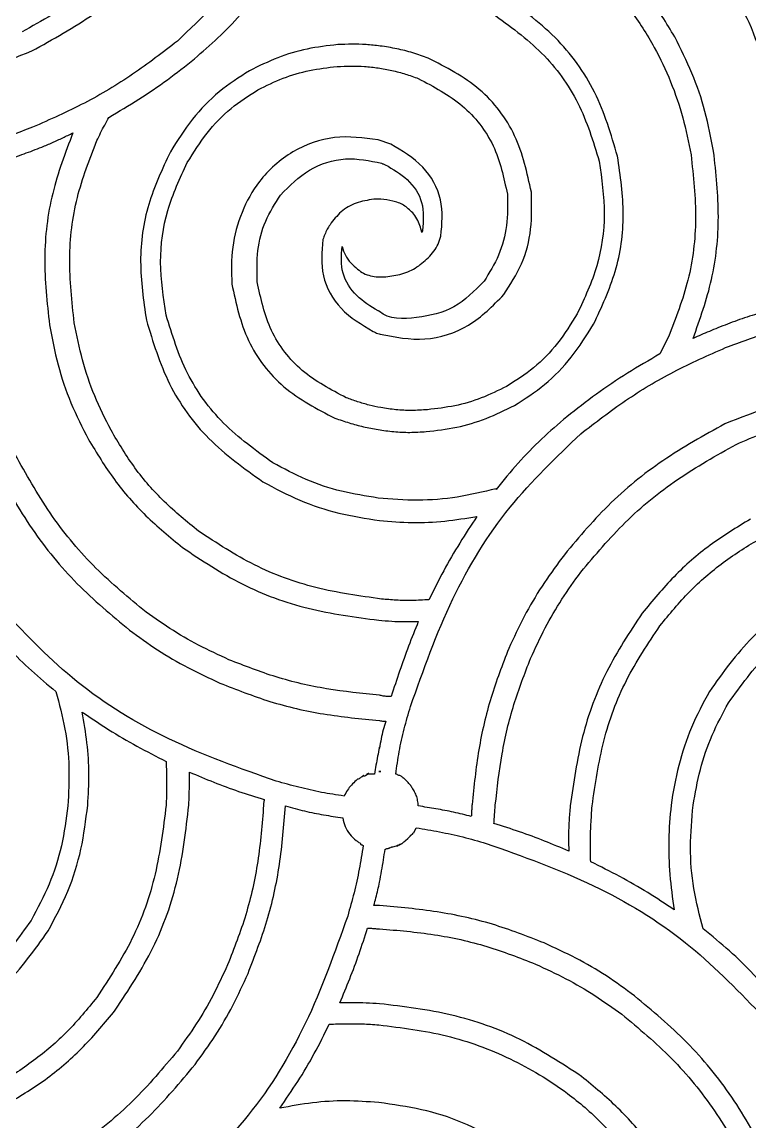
# Model space of a CAD drawing. Extents: x 0 to 371, y 0 to 260.
# Drawn here: x 85.88 to 113.15, y 139.92 to 181.13 of the extents above; entities that cross this region are included whole.
import ezdxf

# ---------------------------------------------------------------- set-up
doc = ezdxf.new("R2010")
doc.units = 0
doc.layers.add('Layer_1', color=7, linetype='CONTINUOUS')

msp = doc.modelspace()

# ---------------------------------------------------------------- linework, layer by layer
at = {"layer": 'Layer_1', "color": 7}
for points in [[(87.788955, 176.979585)], [(92.15458, 153.034793)], [(98.689582, 152.902502)], [(98.874584, 152.982083)], [(99.245104, 153.061664), (99.324685, 153.061664), (99.245104, 153.061664)], [(95.75281, 151.765103)], [(100.038854, 150.309895)], [(98.821874, 147.187605)], [(98.319062, 143.605911)]]:
    msp.add_lwpolyline(points, close=True, dxfattribs=at)
for points in [[(99.695205, 176.556355), (99.218749, 176.715001)], [(99.324685, 174.492914), (99.060102, 174.492914)], [(99.218749, 171.582497), (99.430622, 171.582497)], [(110.09302, 169.333539), (109.775727, 168.698436)], [(103.637084, 163.618127), (103.637084, 163.644998)], [(99.271459, 153.93448), (99.271459, 153.960835)], [(99.086457, 152.955728), (99.060102, 152.955728), (99.006876, 152.955728), (98.980521, 152.955728), (98.954165, 152.955728), (98.92781, 152.955728), (98.901455, 152.955728)], [(99.906562, 152.955728), (99.880207, 152.955728)], [(98.689582, 152.876146), (98.663227, 152.876146)], [(100.277082, 152.7175), (100.197501, 152.797081)], [(100.726667, 151.765103), (100.726667, 151.817813)], [(100.568021, 150.785835), (100.647602, 150.944998), (100.647602, 150.944998)], [(100.250727, 150.468541), (100.329792, 150.548123)], [(100.435729, 150.653543), (100.51531, 150.733125)], [(99.483332, 150.151248), (99.509687, 150.151248)], [(99.747915, 150.230313), (99.774271, 150.230313)], [(100.038854, 150.33625), (100.065209, 150.33625)], [(100.118435, 150.362605), (100.14479, 150.38896)], [(99.271459, 148.034581), (99.060102, 148.034581)]]:
    msp.add_lwpolyline(points, dxfattribs=at)
for points, knots in [([(98.080834, 190.632497), (97.598796, 189.271957), (96.665644, 186.638162), (94.530186, 183.118973), (92.627934, 181.301477), (91.704479, 180.419168)], [0, 0, 0, 0, 4.325924, 8.374321, 12.193814, 12.193814, 12.193814, 12.193814]), ([(115.041038, 170.60323), (115.212403, 171.85614), (115.553531, 174.350251), (115.125446, 178.058205), (114.051218, 181.24672), (112.492538, 183.791775), (110.819949, 185.876311), (109.466707, 187.004257), (108.796459, 187.562918)], [0, 0, 0, 0, 3.781588, 7.527836, 11.082465, 13.784316, 16.445759, 19.057535, 19.057535, 19.057535, 19.057535]), ([(108.320518, 186.954686), (108.960008, 186.417561), (110.246402, 185.337082), (111.859924, 183.361659), (112.691194, 181.879479), (113.109374, 181.133853)], [0, 0, 0, 0, 2.50184, 5.032695, 7.594725, 7.594725, 7.594725, 7.594725]), ([(99.218749, 186.531456), (100.071504, 186.426668), (101.763226, 186.218788), (104.162436, 185.33159), (106.100922, 184.175393), (107.585853, 182.889107), (108.687062, 181.612486), (109.552397, 180.272591), (110.198277, 178.907079), (110.660875, 177.556864), (110.846958, 176.625266), (110.939997, 176.15948)], [0, 0, 0, 0, 2.570344, 5.099123, 7.607892, 9.30214, 10.971559, 12.649435, 14.070616, 15.494427, 16.918161, 16.918161, 16.918161, 16.918161]), ([(91.704479, 185.552188), (91.167354, 184.912699), (90.086875, 183.626304), (88.111452, 182.012782), (86.629272, 181.181512), (85.883646, 180.763333)], [0, 0, 0, 0, 2.50184, 5.032695, 7.594725, 7.594725, 7.594725, 7.594725]), ([(86.254166, 180.049164), (87.041707, 180.488144), (88.605013, 181.359538), (90.676847, 183.057771), (91.806454, 184.40766), (92.365937, 185.076247)], [0, 0, 0, 0, 2.701851, 5.363294, 7.97507, 7.97507, 7.97507, 7.97507]), ([(110.331249, 180.578331), (110.019911, 181.090889), (109.398349, 182.11417), (108.204801, 183.476405), (107.278113, 184.241422), (106.812084, 184.626146)], [0, 0, 0, 0, 1.796894, 3.587356, 5.398685, 5.398685, 5.398685, 5.398685]), ([(92.339582, 179.75771), (92.637048, 180.014569), (93.237793, 180.533308), (94.075354, 181.394289), (94.592734, 182.01306), (94.853124, 182.324478)], [0, 0, 0, 0, 1.178672, 2.380383, 3.597987, 3.597987, 3.597987, 3.597987]), ([(108.188227, 176.106769), (107.946158, 176.923887), (107.463818, 178.552051), (105.923802, 180.668726), (104.52909, 181.662458), (103.822602, 182.165831)], [0, 0, 0, 0, 2.544261, 5.069616, 7.661989, 7.661989, 7.661989, 7.661989]), ([(103.504792, 181.451146), (104.146556, 180.987469), (105.414046, 180.071702), (106.820521, 178.144371), (107.273463, 176.663337), (107.500413, 175.921251)], [0, 0, 0, 0, 2.366591, 4.674042, 6.99129, 6.99129, 6.99129, 6.99129]), ([(113.109374, 181.133853), (113.532208, 180.043832), (114.402786, 177.799582), (114.744123, 174.111436), (114.378044, 171.653518), (114.194062, 170.418228)], [0, 0, 0, 0, 3.496117, 7.19818, 10.938583, 10.938583, 10.938583, 10.938583]), ([(111.786457, 176.291771), (111.689691, 176.790367), (111.496587, 177.785345), (111.00473, 179.225394), (110.555336, 180.128168), (110.331249, 180.578331)], [0, 0, 0, 0, 1.522577, 3.038394, 4.546008, 4.546008, 4.546008, 4.546008]), ([(91.704479, 180.419168), (91.153636, 179.993756), (90.047641, 179.139604), (88.228915, 178.05414), (86.934016, 177.480803), (86.280521, 177.191458)], [0, 0, 0, 0, 2.086879, 4.19008, 6.332929, 6.332929, 6.332929, 6.332929]), ([(97.71083, 180.286876), (97.326968, 180.243154), (96.560827, 180.155888), (95.445311, 179.818794), (94.751774, 179.478827), (94.403539, 179.308124)], [0, 0, 0, 0, 1.157449, 2.310129, 3.4726, 3.4726, 3.4726, 3.4726]), ([(99.29833, 180.234166), (99.122179, 180.255448), (98.770757, 180.297907), (98.239786, 180.307713), (97.887155, 180.293822), (97.71083, 180.286876)], [0, 0, 0, 0, 0.531999, 1.061341, 1.590741, 1.590741, 1.590741, 1.590741]), ([(101.097187, 179.784581), (100.907403, 179.851841), (100.522643, 179.988202), (99.920901, 180.140346), (99.507333, 180.20267), (99.29833, 180.234166)], [0, 0, 0, 0, 0.603874, 1.224263, 1.858107, 1.858107, 1.858107, 1.858107]), ([(75.406249, 178.831668), (76.663535, 178.665187), (79.160992, 178.334492), (82.890208, 178.721985), (85.154907, 179.615475), (86.254166, 180.049164)], [0, 0, 0, 0, 3.798605, 7.545501, 11.07962, 11.07962, 11.07962, 11.07962]), ([(89.138227, 177.561978), (89.512979, 177.785578), (90.258431, 178.230361), (91.334446, 178.954215), (92.005658, 179.490774), (92.339582, 179.75771)], [0, 0, 0, 0, 1.309137, 2.604125, 3.886201, 3.886201, 3.886201, 3.886201]), ([(104.960001, 174.757497), (104.803558, 175.481741), (104.492386, 176.922291), (103.08929, 178.753775), (101.767826, 179.437561), (101.097187, 179.784581)], [0, 0, 0, 0, 2.205182, 4.386198, 6.633616, 6.633616, 6.633616, 6.633616]), ([(94.403539, 179.308124), (94.015157, 179.059329), (93.224538, 178.552864), (92.220349, 177.50971), (91.703338, 176.685428), (91.439896, 176.265416)], [0, 0, 0, 0, 1.380479, 2.810201, 4.295596, 4.295596, 4.295596, 4.295596]), ([(94.720832, 178.593956), (95.031792, 178.747099), (95.650421, 179.051765), (96.65133, 179.347341), (97.337995, 179.426758), (97.683959, 179.466771)], [0, 0, 0, 0, 1.038734, 2.066479, 3.110095, 3.110095, 3.110095, 3.110095]), ([(97.683959, 179.466771), (97.857683, 179.473723), (98.201212, 179.487471), (98.714716, 179.478093), (99.051083, 179.435361), (99.218749, 179.414061)], [0, 0, 0, 0, 0.521618, 1.031467, 1.538183, 1.538183, 1.538183, 1.538183]), ([(99.218749, 179.414061), (99.392678, 179.384244), (99.737403, 179.325148), (100.242025, 179.192894), (100.565807, 179.075506), (100.726667, 179.017186)], [0, 0, 0, 0, 0.529261, 1.048989, 1.562136, 1.562136, 1.562136, 1.562136]), ([(100.726667, 179.017186), (101.302794, 178.714211), (102.439794, 178.116282), (103.662558, 176.545911), (103.92789, 175.301438), (104.06083, 174.677916)], [0, 0, 0, 0, 1.939421, 3.827497, 5.723385, 5.723385, 5.723385, 5.723385]), ([(92.074999, 175.868541), (92.310376, 176.246371), (92.771656, 176.986824), (93.667851, 177.922433), (94.374657, 178.373188), (94.720832, 178.593956)], [0, 0, 0, 0, 1.333712, 2.613745, 3.842465, 3.842465, 3.842465, 3.842465]), ([(88.688126, 176.688646), (88.734136, 176.78604), (88.826918, 176.982438), (88.98023, 177.271996), (89.085418, 177.465055), (89.138227, 177.561978)], [0, 0, 0, 0, 0.323103, 0.651553, 0.982692, 0.982692, 0.982692, 0.982692]), ([(86.280521, 177.191458), (85.732372, 176.985491), (84.611251, 176.56423), (82.815706, 176.1472), (81.572202, 175.997714), (80.936144, 175.921251)], [0, 0, 0, 0, 1.75538, 3.590254, 5.511553, 5.511553, 5.511553, 5.511553]), ([(84.587084, 175.762605), (84.8208, 175.82732), (85.283884, 175.955547), (85.961443, 176.192113), (86.53887, 176.412572), (87.021348, 176.614783), (87.409093, 176.79238), (87.663146, 176.917583), (87.788955, 176.979585)], [0, 0, 0, 0, 0.727343, 1.441154, 2.15188, 2.581422, 3.010327, 3.431086, 3.431086, 3.431086, 3.431086]), ([(87.788955, 176.979585), (87.506211, 176.233366), (86.935003, 174.725832), (86.641106, 172.264095), (86.82311, 170.619224), (86.915624, 169.783124)], [0, 0, 0, 0, 2.38824, 4.824799, 7.343695, 7.343695, 7.343695, 7.343695]), ([(99.218749, 176.715001), (98.673191, 176.789315), (97.576097, 176.938756), (95.966434, 176.347631), (94.775179, 175.300661), (94.07448, 174.013371), (93.704163, 172.69515), (93.729329, 171.781068), (93.74208, 171.317914)], [0, 0, 0, 0, 1.631156, 3.280192, 4.958216, 6.28195, 7.628513, 9.011581, 9.011581, 9.011581, 9.011581]), ([(87.841666, 169.862706), (87.754478, 170.66087), (87.583521, 172.225903), (87.859174, 174.564247), (88.414016, 175.98617), (88.688126, 176.688646)], [0, 0, 0, 0, 2.404727, 4.715164, 6.971101, 6.971101, 6.971101, 6.971101]), ([(101.573644, 173.116771), (101.613789, 173.574775), (101.695063, 174.502004), (100.956181, 175.815764), (100.12394, 176.304552), (99.695205, 176.556355)], [0, 0, 0, 0, 1.356337, 2.745907, 4.222353, 4.222353, 4.222353, 4.222353]), ([(91.439896, 176.265416), (91.136134, 175.621496), (90.524867, 174.325718), (90.2234, 172.140914), (90.433747, 170.698283), (90.540209, 169.968126)], [0, 0, 0, 0, 2.127754, 4.281735, 6.489169, 6.489169, 6.489169, 6.489169]), ([(95.567292, 174.651561), (95.905744, 174.993851), (96.577458, 175.673184), (97.98717, 176.124774), (98.901772, 175.935272), (99.35104, 175.842186)], [0, 0, 0, 0, 1.43165, 2.841348, 4.202375, 4.202375, 4.202375, 4.202375]), ([(107.28854, 169.80948), (107.592132, 170.457376), (108.200666, 171.756055), (108.505584, 173.939651), (108.294875, 175.378506), (108.188227, 176.106769)], [0, 0, 0, 0, 2.138633, 4.286794, 6.488376, 6.488376, 6.488376, 6.488376]), ([(110.939997, 176.15948), (111.027153, 175.361312), (111.198051, 173.796259), (110.922068, 171.457933), (110.367163, 170.036015), (110.09302, 169.333539)], [0, 0, 0, 0, 2.404717, 4.715186, 6.971166, 6.971166, 6.971166, 6.971166]), ([(111.019062, 169.280313), (111.27726, 170.007794), (111.799978, 171.48057), (112.049539, 173.874015), (111.875262, 175.475644), (111.786457, 176.291771)], [0, 0, 0, 0, 2.310336, 4.677247, 7.136435, 7.136435, 7.136435, 7.136435]), ([(91.281249, 170.153644), (91.180039, 170.813963), (90.979887, 172.119811), (91.251797, 174.102344), (91.801416, 175.281563), (92.074999, 175.868541)], [0, 0, 0, 0, 1.997914, 3.95108, 5.886882, 5.886882, 5.886882, 5.886882]), ([(99.35104, 175.842186), (99.36217, 175.834913), (99.386838, 175.818793), (99.434431, 175.809634), (99.46627, 175.796173), (99.483332, 175.78896)], [0, 0, 0, 0, 0.039542, 0.087642, 0.143182, 0.143182, 0.143182, 0.143182]), ([(99.483332, 175.78896), (99.774645, 175.623728), (100.361947, 175.290613), (100.969355, 174.381355), (100.913867, 173.682011), (100.88583, 173.328644)], [0, 0, 0, 0, 1.000474, 2.017009, 3.055252, 3.055252, 3.055252, 3.055252]), ([(107.500413, 175.921251), (107.594436, 175.260661), (107.780508, 173.953354), (107.50331, 171.973062), (106.953453, 170.793443), (106.679792, 170.206355)], [0, 0, 0, 0, 1.996073, 3.950228, 5.88644, 5.88644, 5.88644, 5.88644]), ([(103.928538, 170.921039), (104.170543, 171.294799), (104.657374, 172.046676), (104.998952, 173.384448), (104.973104, 174.295595), (104.960001, 174.757497)], [0, 0, 0, 0, 1.329544, 2.674592, 4.057536, 4.057536, 4.057536, 4.057536]), ([(94.694477, 171.39698), (94.685016, 171.788879), (94.666361, 172.56163), (94.955131, 173.694986), (95.364117, 174.334076), (95.567292, 174.651561)], [0, 0, 0, 0, 1.173336, 2.313595, 3.439248, 3.439248, 3.439248, 3.439248]), ([(99.060102, 174.492914), (98.83417, 174.457948), (98.39562, 174.390076), (97.808919, 174.05375), (97.549014, 173.710975), (97.419376, 173.540001)], [0, 0, 0, 0, 0.682479, 1.32474, 1.963902, 1.963902, 1.963902, 1.963902]), ([(100.51531, 173.990103), (100.408198, 174.090939), (100.193611, 174.292951), (99.767499, 174.445743), (99.473393, 174.477073), (99.324685, 174.492914)], [0, 0, 0, 0, 0.437287, 0.876048, 1.324793, 1.324793, 1.324793, 1.324793]), ([(104.06083, 174.677916), (104.068594, 174.285744), (104.083913, 173.511976), (103.785017, 172.38401), (103.385383, 171.741488), (103.187499, 171.423335)], [0, 0, 0, 0, 1.173487, 2.315324, 3.435285, 3.435285, 3.435285, 3.435285]), ([(100.858959, 173.249063), (100.837682, 173.337322), (100.794906, 173.514756), (100.683964, 173.769467), (100.571718, 173.916309), (100.51531, 173.990103)], [0, 0, 0, 0, 0.272222, 0.547266, 0.825112, 0.825112, 0.825112, 0.825112]), ([(97.419376, 173.540001), (97.383786, 173.482766), (97.310856, 173.365484), (97.220311, 173.179978), (97.176311, 173.048688), (97.154792, 172.98448)], [0, 0, 0, 0, 0.202151, 0.414237, 0.617239, 0.617239, 0.617239, 0.617239]), ([(100.88583, 173.328644), (100.884054, 173.319605), (100.880363, 173.300823), (100.864426, 173.276884), (100.860735, 173.258103), (100.858959, 173.249063)], [0, 0, 0, 0, 0.027412, 0.056953, 0.084365, 0.084365, 0.084365, 0.084365]), ([(101.097187, 172.296666), (101.170745, 172.376863), (101.315256, 172.534417), (101.479966, 172.81267), (101.542272, 173.014931), (101.573644, 173.116771)], [0, 0, 0, 0, 0.326004, 0.640468, 0.959374, 0.959374, 0.959374, 0.959374]), ([(97.154792, 172.98448), (97.114686, 172.526467), (97.033486, 171.599179), (97.772677, 170.285503), (98.604982, 169.796703), (99.033747, 169.544896)], [0, 0, 0, 0, 1.356338, 2.746027, 4.222582, 4.222582, 4.222582, 4.222582]), ([(99.218749, 170.312291), (98.938346, 170.482376), (98.375784, 170.823611), (97.798555, 171.707469), (97.845766, 172.381414), (97.869477, 172.719896)], [0, 0, 0, 0, 0.980321, 1.966787, 2.96213, 2.96213, 2.96213, 2.96213]), ([(97.869477, 172.719896), (97.90627, 172.608768), (97.979885, 172.386428), (98.191257, 172.102722), (98.365026, 171.949538), (98.451354, 171.873436)], [0, 0, 0, 0, 0.349322, 0.698905, 1.04404, 1.04404, 1.04404, 1.04404]), ([(99.430622, 171.582497), (99.635078, 171.605653), (100.045463, 171.65213), (100.630525, 171.887658), (100.942049, 172.160695), (101.097187, 172.296666)], [0, 0, 0, 0, 0.616138, 1.236716, 1.852341, 1.852341, 1.852341, 1.852341]), ([(98.451354, 171.873436), (98.525119, 171.81866), (98.672599, 171.709145), (98.93961, 171.618429), (99.124495, 171.59463), (99.218749, 171.582497)], [0, 0, 0, 0, 0.27424, 0.548291, 0.833302, 0.833302, 0.833302, 0.833302]), ([(93.74208, 171.317914), (93.898523, 170.593671), (94.209695, 169.15312), (95.612791, 167.321637), (96.934255, 166.637851), (97.604894, 166.290831)], [0, 0, 0, 0, 2.205182, 4.386198, 6.633616, 6.633616, 6.633616, 6.633616]), ([(98.028124, 167.05771), (97.452031, 167.360679), (96.31511, 167.95859), (95.092623, 169.529048), (94.827378, 170.773467), (94.694477, 171.39698)], [0, 0, 0, 0, 1.939308, 3.827231, 5.723082, 5.723082, 5.723082, 5.723082]), ([(103.187499, 171.423335), (102.832878, 171.060628), (102.129909, 170.341632), (100.72209, 170.02674), (99.616952, 169.973707), (99.260586, 170.295734), (99.243899, 170.30752), (99.22747, 170.310637), (99.218749, 170.312291)], [0, 0, 0, 0, 1.479968, 2.933756, 4.343002, 4.353361, 4.376626, 4.402953, 4.402953, 4.402953, 4.402953]), ([(99.29833, 169.43896), (99.8562, 169.330658), (100.979921, 169.112505), (102.701038, 169.671445), (103.516355, 170.501437), (103.928538, 170.921039)], [0, 0, 0, 0, 1.68633, 3.396788, 5.145645, 5.145645, 5.145645, 5.145645]), ([(106.679792, 170.206355), (106.444422, 169.828561), (105.983168, 169.0882), (105.086893, 168.152838), (104.380127, 167.702183), (104.033959, 167.481456)], [0, 0, 0, 0, 1.333601, 2.613455, 3.8421, 3.8421, 3.8421, 3.8421]), ([(114.194062, 170.418228), (113.934477, 170.346318), (113.422122, 170.204387), (112.670607, 169.960024), (112.185654, 169.770966), (111.945104, 169.677188)], [0, 0, 0, 0, 0.808048, 1.594884, 2.369315, 2.369315, 2.369315, 2.369315]), ([(112.236042, 168.936664), (112.790521, 169.142401), (113.920955, 169.561844), (115.724717, 169.980189), (116.970863, 170.129896), (117.60729, 170.206355)], [0, 0, 0, 0, 1.773013, 3.614699, 5.537056, 5.537056, 5.537056, 5.537056]), ([(86.915624, 169.783124), (87.010732, 169.284764), (87.200478, 168.290505), (87.682533, 166.845975), (88.141457, 165.946598), (88.370832, 165.497081)], [0, 0, 0, 0, 1.521205, 3.0349, 4.547437, 4.547437, 4.547437, 4.547437]), ([(89.217293, 165.84073), (89.003738, 166.264043), (88.576237, 167.111447), (88.122368, 168.466264), (87.935232, 169.397228), (87.841666, 169.862706)], [0, 0, 0, 0, 1.421124, 2.844855, 4.26856, 4.26856, 4.26856, 4.26856]), ([(90.540209, 169.968126), (90.787374, 169.151581), (91.27914, 167.526957), (92.808948, 165.406481), (94.20088, 164.412825), (94.905834, 163.909581)], [0, 0, 0, 0, 2.54814, 5.069855, 7.657553, 7.657553, 7.657553, 7.657553]), ([(95.276354, 164.62375), (94.634624, 165.087421), (93.367214, 166.003168), (91.961017, 167.93058), (91.508161, 169.411566), (91.281249, 170.153644)], [0, 0, 0, 0, 2.366487, 4.673792, 6.990994, 6.990994, 6.990994, 6.990994]), ([(104.325413, 166.766771), (104.713758, 167.015561), (105.504283, 167.522004), (106.50822, 168.565237), (107.025137, 169.389475), (107.28854, 169.80948)], [0, 0, 0, 0, 1.380369, 2.809918, 4.295238, 4.295238, 4.295238, 4.295238]), ([(99.033747, 169.544896), (99.062052, 169.528883), (99.118853, 169.496747), (99.209746, 169.46703), (99.269593, 169.448066), (99.29833, 169.43896)], [0, 0, 0, 0, 0.097318, 0.195289, 0.285792, 0.285792, 0.285792, 0.285792]), ([(111.945104, 169.677188), (111.839561, 169.63318), (111.630141, 169.545859), (111.3208, 169.415048), (111.118547, 169.324736), (111.019062, 169.280313)], [0, 0, 0, 0, 0.343054, 0.680691, 1.007541, 1.007541, 1.007541, 1.007541]), ([(109.775727, 168.698436), (109.367067, 168.462516), (108.552635, 167.992343), (107.387321, 167.203392), (106.650281, 166.629558), (106.282917, 166.343541)], [0, 0, 0, 0, 1.415316, 2.820629, 4.217156, 4.217156, 4.217156, 4.217156]), ([(106.812084, 165.708438), (107.362932, 166.133885), (108.468949, 166.988116), (110.287607, 168.073867), (111.582541, 168.647283), (112.236042, 168.936664)], [0, 0, 0, 0, 2.086959, 4.190287, 6.333192, 6.333192, 6.333192, 6.333192]), ([(104.033959, 167.481456), (103.721021, 167.328238), (103.098346, 167.02337), (102.097209, 166.729712), (101.412797, 166.648635), (101.070832, 166.608125)], [0, 0, 0, 0, 1.044139, 2.077595, 3.109594, 3.109594, 3.109594, 3.109594]), ([(123.21625, 167.269583), (121.945627, 167.444629), (119.416942, 167.792989), (115.631062, 167.421423), (113.328279, 166.517866), (112.209687, 166.078958)], [0, 0, 0, 0, 3.841877, 7.645771, 11.238943, 11.238943, 11.238943, 11.238943]), ([(99.324685, 166.687706), (99.176835, 166.717481), (98.882499, 166.776755), (98.450493, 166.904874), (98.16908, 167.006704), (98.028124, 167.05771)], [0, 0, 0, 0, 0.452269, 0.900367, 1.350055, 1.350055, 1.350055, 1.350055]), ([(101.070832, 166.608125), (100.871049, 166.595757), (100.477353, 166.571385), (99.891965, 166.596832), (99.512389, 166.657637), (99.324685, 166.687706)], [0, 0, 0, 0, 0.600276, 1.182916, 1.752895, 1.752895, 1.752895, 1.752895]), ([(101.018122, 165.788019), (101.401984, 165.831742), (102.168125, 165.919008), (103.283641, 166.256101), (103.977178, 166.596069), (104.325413, 166.766771)], [0, 0, 0, 0, 1.157449, 2.310129, 3.4726, 3.4726, 3.4726, 3.4726]), ([(112.632917, 165.311563), (113.303537, 165.598605), (114.678197, 166.186995), (116.922394, 166.670409), (118.472079, 166.755267), (119.257835, 166.798294)], [0, 0, 0, 0, 2.184858, 4.4786, 6.83788, 6.83788, 6.83788, 6.83788]), ([(97.604894, 166.290831), (97.781051, 166.231038), (98.132479, 166.111752), (98.669725, 165.961665), (99.035496, 165.898654), (99.218749, 165.867085)], [0, 0, 0, 0, 0.558113, 1.113417, 1.670957, 1.670957, 1.670957, 1.670957]), ([(106.282917, 166.343541), (105.968208, 166.071), (105.334054, 165.521819), (104.443958, 164.614901), (103.907552, 163.95225), (103.637084, 163.618127)], [0, 0, 0, 0, 1.248722, 2.516229, 3.805333, 3.805333, 3.805333, 3.805333]), ([(112.209687, 166.078958), (111.422379, 165.641796), (109.859761, 164.774135), (107.781628, 163.081497), (106.656514, 161.725234), (106.097915, 161.051875)], [0, 0, 0, 0, 2.69884, 5.356551, 7.977118, 7.977118, 7.977118, 7.977118]), ([(92.498229, 162.057498), (92.058836, 162.415541), (91.186627, 163.126268), (90.073432, 164.401841), (89.502573, 165.361266), (89.217293, 165.84073)], [0, 0, 0, 0, 1.698694, 3.371963, 5.043495, 5.043495, 5.043495, 5.043495]), ([(99.218749, 165.867085), (99.414989, 165.837086), (99.809802, 165.776733), (100.412776, 165.751039), (100.815692, 165.775653), (101.018122, 165.788019)], [0, 0, 0, 0, 0.595281, 1.197638, 1.805832, 1.805832, 1.805832, 1.805832]), ([(100.435729, 155.495625), (100.91776, 156.856125), (101.850888, 159.489814), (103.986418, 163.00879), (105.888634, 164.826172), (106.812084, 165.708438)], [0, 0, 0, 0, 4.325799, 8.373986, 12.193383, 12.193383, 12.193383, 12.193383]), ([(88.370832, 165.497081), (88.682177, 164.984485), (89.303764, 163.961106), (90.497234, 162.598631), (91.423961, 161.833514), (91.889997, 161.44875)], [0, 0, 0, 0, 1.797007, 3.587655, 5.399073, 5.399073, 5.399073, 5.399073]), ([(106.812084, 160.522708), (107.349209, 161.162197), (108.429688, 162.448592), (110.405111, 164.062113), (111.887291, 164.893384), (112.632917, 165.311563)], [0, 0, 0, 0, 2.50184, 5.032695, 7.594725, 7.594725, 7.594725, 7.594725]), ([(90.407917, 159.12021), (89.768428, 159.657335), (88.482034, 160.737814), (86.868512, 162.713237), (86.037242, 164.195417), (85.619062, 164.941043)], [0, 0, 0, 0, 2.50184, 5.032695, 7.594725, 7.594725, 7.594725, 7.594725]), ([(84.878539, 164.465103), (85.317518, 163.677561), (86.188913, 162.114256), (87.887146, 160.042422), (89.237035, 158.912815), (89.905622, 158.353331)], [0, 0, 0, 0, 2.701851, 5.363294, 7.97507, 7.97507, 7.97507, 7.97507]), ([(99.218749, 163.300833), (98.759853, 163.373369), (97.83966, 163.518822), (96.506539, 163.960951), (95.685812, 164.403142), (95.276354, 164.62375)], [0, 0, 0, 0, 1.392508, 2.792299, 4.185934, 4.185934, 4.185934, 4.185934]), ([(94.905834, 163.909581), (95.358999, 163.66602), (96.266261, 163.178395), (97.744078, 162.697873), (98.762159, 162.535567), (99.271459, 162.454373)], [0, 0, 0, 0, 1.541296, 3.085767, 4.63181, 4.63181, 4.63181, 4.63181]), ([(103.637084, 163.644998), (103.15571, 163.530442), (102.192304, 163.301174), (100.702977, 163.178811), (99.713868, 163.260128), (99.218749, 163.300833)], [0, 0, 0, 0, 1.483305, 2.968641, 4.457374, 4.457374, 4.457374, 4.457374]), ([(109.775727, 158.511978), (110.133161, 158.950539), (110.842792, 159.821235), (112.130225, 160.914414), (113.467281, 161.781852), (114.83345, 162.427137), (116.183549, 162.889548), (117.115142, 163.075544), (117.580935, 163.168541)], [0, 0, 0, 0, 1.694248, 3.363666, 5.041543, 6.462666, 7.886398, 9.310103, 9.310103, 9.310103, 9.310103]), ([(99.271459, 162.454373), (99.67879, 162.422637), (100.493169, 162.359188), (101.718737, 162.411567), (102.52218, 162.545979), (102.922915, 162.613019)], [0, 0, 0, 0, 1.225051, 2.449256, 3.667467, 3.667467, 3.667467, 3.667467]), ([(102.922915, 162.613019), (102.705583, 162.282412), (102.268406, 161.617377), (101.66361, 160.577184), (101.304493, 159.854748), (101.123542, 159.49073)], [0, 0, 0, 0, 1.186835, 2.387384, 3.60669, 3.60669, 3.60669, 3.60669]), ([(113.162084, 162.507083), (112.649526, 162.195745), (111.626245, 161.574183), (110.26401, 160.380636), (109.498993, 159.453947), (109.114268, 158.987918)], [0, 0, 0, 0, 1.796894, 3.587356, 5.398685, 5.398685, 5.398685, 5.398685]), ([(99.35104, 159.517085), (98.5255, 159.630612), (96.886795, 159.855964), (94.547082, 160.713937), (93.179283, 161.610888), (92.498229, 162.057498)], [0, 0, 0, 0, 2.495893, 4.954366, 7.392467, 7.392467, 7.392467, 7.392467]), ([(91.889997, 161.44875), (92.618435, 160.9633), (94.080855, 159.988705), (96.597504, 159.072712), (98.35819, 158.840372), (99.245104, 158.723335)], [0, 0, 0, 0, 2.619892, 5.259724, 7.939254, 7.939254, 7.939254, 7.939254]), ([(106.097915, 161.051875), (105.846342, 160.704199), (105.337093, 160.000414), (104.672275, 158.866977), (104.300265, 158.066692), (104.11354, 157.665002)], [0, 0, 0, 0, 1.287007, 2.605232, 3.933695, 3.933695, 3.933695, 3.933695]), ([(104.933645, 157.294998), (105.109529, 157.676893), (105.459423, 158.436613), (106.088606, 159.5169), (106.571794, 160.188648), (106.812084, 160.522708)], [0, 0, 0, 0, 1.260923, 2.508409, 3.742495, 3.742495, 3.742495, 3.742495]), ([(117.686872, 160.416771), (116.869754, 160.174702), (115.24159, 159.692363), (113.124915, 158.152347), (112.131183, 156.757635), (111.62781, 156.051146)], [0, 0, 0, 0, 2.544261, 5.069616, 7.661989, 7.661989, 7.661989, 7.661989]), ([(101.123542, 159.49073), (100.913614, 159.47829), (100.503728, 159.454001), (99.911494, 159.467756), (99.531521, 159.5012), (99.35104, 159.517085)], [0, 0, 0, 0, 0.630689, 1.231425, 1.774912, 1.774912, 1.774912, 1.774912]), ([(112.341979, 155.627916), (112.80565, 156.269646), (113.721397, 157.537057), (115.648809, 158.943253), (117.129796, 159.396109), (117.871874, 159.623021)], [0, 0, 0, 0, 2.366487, 4.673792, 6.990994, 6.990994, 6.990994, 6.990994]), ([(95.408646, 152.691145), (94.048145, 153.173176), (91.414456, 154.106304), (87.89548, 156.241834), (86.078098, 158.14405), (85.195832, 159.0675)], [0, 0, 0, 0, 4.325799, 8.373986, 12.193383, 12.193383, 12.193383, 12.193383]), ([(93.636144, 157.241771), (93.254208, 157.417661), (92.494377, 157.76758), (91.41388, 158.396696), (90.74202, 158.879915), (90.407917, 159.12021)], [0, 0, 0, 0, 1.261043, 2.508744, 3.74294, 3.74294, 3.74294, 3.74294]), ([(99.245104, 158.723335), (99.406353, 158.709093), (99.732337, 158.680302), (100.226909, 158.671016), (100.559446, 158.670756), (100.726667, 158.670625)], [0, 0, 0, 0, 0.485489, 0.981475, 1.48318, 1.48318, 1.48318, 1.48318]), ([(100.726667, 158.670625), (100.603359, 158.365255), (100.356047, 157.752794), (100.02108, 156.816351), (99.815129, 156.184067), (99.711742, 155.86666)], [0, 0, 0, 0, 0.987901, 1.981368, 2.982816, 2.982816, 2.982816, 2.982816]), ([(109.114268, 158.987918), (108.642453, 158.273888), (107.691808, 156.835216), (106.786485, 154.367151), (106.539553, 152.636554), (106.415209, 151.765103)], [0, 0, 0, 0, 2.561712, 5.1615, 7.798521, 7.798521, 7.798521, 7.798521]), ([(84.613955, 158.538333), (84.868472, 158.243129), (85.380696, 157.649022), (86.232743, 156.820245), (86.844745, 156.309242), (87.153852, 156.051146)], [0, 0, 0, 0, 1.168937, 2.352526, 3.560394, 3.560394, 3.560394, 3.560394]), ([(89.905622, 158.353331), (90.253256, 158.101763), (90.956928, 157.592544), (92.090154, 156.92766), (92.890329, 156.555675), (93.291979, 156.368956)], [0, 0, 0, 0, 1.286898, 2.604908, 3.933251, 3.933251, 3.933251, 3.933251]), ([(107.23583, 151.765103), (107.354657, 152.58119), (107.590107, 154.198227), (108.434744, 156.507145), (109.330505, 157.846351), (109.775727, 158.511978)], [0, 0, 0, 0, 2.47089, 4.895949, 7.292382, 7.292382, 7.292382, 7.292382]), ([(104.11354, 157.665002), (103.877968, 157.056773), (103.400256, 155.823364), (102.950839, 153.855329), (102.809553, 152.503347), (102.737913, 151.817813)], [0, 0, 0, 0, 1.954953, 3.964393, 6.031377, 6.031377, 6.031377, 6.031377]), ([(99.271459, 155.918855), (98.610075, 155.983503), (97.304308, 156.111137), (95.407556, 156.548635), (94.220267, 157.01321), (93.636144, 157.241771)], [0, 0, 0, 0, 1.992577, 3.933933, 5.813998, 5.813998, 5.813998, 5.813998]), ([(103.610729, 151.791458), (103.682446, 152.43558), (103.82416, 153.708379), (104.26283, 155.558426), (104.712238, 156.72183), (104.933645, 157.294998)], [0, 0, 0, 0, 1.943386, 3.84017, 5.682105, 5.682105, 5.682105, 5.682105]), ([(93.291979, 156.368956), (93.913267, 156.124483), (95.175043, 155.627982), (97.18842, 155.164957), (98.572395, 155.033074), (99.271459, 154.966458)], [0, 0, 0, 0, 2.001114, 4.064071, 6.169655, 6.169655, 6.169655, 6.169655]), ([(87.153852, 156.051146), (87.277267, 155.585359), (87.524441, 154.652483), (87.67757, 153.207963), (87.628106, 152.245226), (87.603437, 151.765103)], [0, 0, 0, 0, 1.444352, 2.892737, 4.333651, 4.333651, 4.333651, 4.333651]), ([(99.711742, 155.86666), (99.66031, 155.866842), (99.559168, 155.867199), (99.409923, 155.876147), (99.316833, 155.904859), (99.271459, 155.918855)], [0, 0, 0, 0, 0.154453, 0.303741, 0.445704, 0.445704, 0.445704, 0.445704]), ([(111.62781, 156.051146), (111.390686, 155.608782), (110.916137, 154.723489), (110.4501, 153.282541), (110.179171, 151.865283), (110.088439, 150.493272), (110.124768, 149.181488), (110.244541, 148.313026), (110.304893, 147.875418)], [0, 0, 0, 0, 1.503159, 3.008232, 4.52133, 5.821948, 7.125956, 8.450403, 8.450403, 8.450403, 8.450403]), ([(99.880207, 152.955728), (99.920877, 153.238514), (100.002678, 153.807295), (100.188879, 154.655804), (100.353043, 155.214314), (100.435729, 155.495625)], [0, 0, 0, 0, 0.856909, 1.723537, 2.60302, 2.60302, 2.60302, 2.60302]), ([(111.019062, 151.791458), (111.09843, 152.239243), (111.257133, 153.134638), (111.700273, 154.429335), (112.128429, 155.229046), (112.341979, 155.627916)], [0, 0, 0, 0, 1.363155, 2.725773, 4.081693, 4.081693, 4.081693, 4.081693]), ([(88.344477, 151.791458), (88.367429, 152.181302), (88.413359, 152.961434), (88.339196, 154.132898), (88.201366, 154.900703), (88.132604, 155.283752)], [0, 0, 0, 0, 1.170859, 2.343057, 3.510053, 3.510053, 3.510053, 3.510053]), ([(88.132604, 155.283752), (88.465006, 155.059162), (89.133992, 154.607157), (90.188353, 153.994044), (90.91537, 153.61994), (91.281249, 153.431668)], [0, 0, 0, 0, 1.203234, 2.421602, 3.655967, 3.655967, 3.655967, 3.655967]), ([(99.271459, 154.966458), (99.297767, 154.959351), (99.349791, 154.945297), (99.430225, 154.94025), (99.483234, 154.940152), (99.509687, 154.940103)], [0, 0, 0, 0, 0.081549, 0.161265, 0.240673, 0.240673, 0.240673, 0.240673]), ([(99.509687, 154.940103), (99.476039, 154.832008), (99.408061, 154.613632), (99.329578, 154.277468), (99.290872, 154.049042), (99.271459, 153.93448)], [0, 0, 0, 0, 0.339555, 0.685981, 1.034528, 1.034528, 1.034528, 1.034528]), ([(99.271459, 153.960835), (99.246851, 153.848652), (99.198215, 153.626928), (99.138932, 153.291309), (99.104032, 153.068125), (99.086457, 152.955728)], [0, 0, 0, 0, 0.344516, 0.680921, 1.022214, 1.022214, 1.022214, 1.022214]), ([(91.281249, 153.431668), (91.288294, 153.246836), (91.302306, 152.879239), (91.302573, 152.332122), (91.288307, 151.970411), (91.281249, 151.791458)], [0, 0, 0, 0, 0.554872, 1.103538, 1.64078, 1.64078, 1.64078, 1.64078]), ([(92.127709, 151.791458), (92.134864, 151.926313), (92.149375, 152.199799), (92.154284, 152.61446), (92.154481, 152.89403), (92.15458, 153.034793)], [0, 0, 0, 0, 0.405094, 0.821528, 1.24383, 1.24383, 1.24383, 1.24383]), ([(92.15458, 153.034793), (92.456664, 152.905888), (93.063576, 152.646905), (93.999261, 152.301969), (94.637391, 152.103417), (94.95906, 152.003331)], [0, 0, 0, 0, 0.985224, 1.979399, 2.989936, 2.989936, 2.989936, 2.989936]), ([(98.689582, 152.902502), (98.680567, 152.900703), (98.663585, 152.897315), (98.650008, 152.887056), (98.629512, 152.871454), (98.660482, 152.881945), (98.668348, 152.897887), (98.682258, 152.90091), (98.689582, 152.902502)], [0, 0, 0, 0, 0.026327, 0.049592, 0.059951, 0.080656, 0.099271, 0.119976, 0.119976, 0.119976, 0.119976]), ([(98.901455, 152.955728), (98.886464, 152.955837), (98.860157, 152.956029), (98.822256, 152.950704), (98.800933, 152.935068), (98.789436, 152.923335), (98.783704, 152.918769), (98.777152, 152.912993), (98.766762, 152.909333), (98.75515, 152.903331), (98.736281, 152.904227), (98.727212, 152.884443), (98.707946, 152.875396), (98.696192, 152.875876), (98.689582, 152.876146)], [0, 0, 0, 0, 0.045114, 0.079169, 0.112336, 0.121866, 0.128493, 0.134323, 0.1479, 0.160987, 0.173352, 0.200328, 0.215555, 0.235124, 0.235124, 0.235124, 0.235124]), ([(98.874584, 152.982083), (98.865247, 152.980282), (98.8459, 152.97655), (98.827615, 152.961919), (98.780028, 152.95274), (98.827615, 152.961919), (98.8459, 152.97655), (98.865247, 152.980282), (98.874584, 152.982083)], [0, 0, 0, 0, 0.027249, 0.056458, 0.083707, 0.110956, 0.140165, 0.167414, 0.167414, 0.167414, 0.167414]), ([(100.038854, 152.902502), (100.023153, 152.904039), (99.99241, 152.90705), (99.950294, 152.931768), (99.921907, 152.947321), (99.906562, 152.955728)], [0, 0, 0, 0, 0.046733, 0.091501, 0.144175, 0.144175, 0.144175, 0.144175]), ([(100.197501, 152.797081), (100.190452, 152.798476), (100.177065, 152.801124), (100.165448, 152.819751), (100.137147, 152.821821), (100.118034, 152.853416), (100.081593, 152.878429), (100.054046, 152.893945), (100.038854, 152.902502)], [0, 0, 0, 0, 0.020705, 0.03932, 0.060025, 0.098106, 0.140598, 0.192849, 0.192849, 0.192849, 0.192849]), ([(97.948542, 152.135623), (97.665637, 152.177912), (97.096505, 152.262986), (96.251033, 152.460081), (95.690349, 152.613874), (95.408646, 152.691145)], [0, 0, 0, 0, 0.857836, 1.725739, 2.602112, 2.602112, 2.602112, 2.602112]), ([(98.663227, 152.876146), (98.638915, 152.865769), (98.592559, 152.845981), (98.533491, 152.806429), (98.490574, 152.770563), (98.448483, 152.764449), (98.423722, 152.742034), (98.349998, 152.66952), (98.217491, 152.553741), (98.062491, 152.359093), (97.98694, 152.210925), (97.948542, 152.135623)], [0, 0, 0, 0, 0.078998, 0.150632, 0.214077, 0.241581, 0.274328, 0.310965, 0.554249, 0.799133, 1.052209, 1.052209, 1.052209, 1.052209]), ([(100.541665, 152.373335), (100.515527, 152.415261), (100.464345, 152.497358), (100.376432, 152.613161), (100.31043, 152.682478), (100.277082, 152.7175)], [0, 0, 0, 0, 0.148184, 0.290165, 0.435159, 0.435159, 0.435159, 0.435159]), ([(100.726667, 151.817813), (100.716289, 151.885706), (100.696112, 152.017706), (100.638129, 152.20746), (100.573553, 152.318502), (100.541665, 152.373335)], [0, 0, 0, 0, 0.206026, 0.400564, 0.590336, 0.590336, 0.590336, 0.590336]), ([(87.603437, 151.765103), (87.536514, 151.264477), (87.402685, 150.263358), (86.937534, 148.813418), (86.464147, 147.923053), (86.22781, 147.478543)], [0, 0, 0, 0, 1.513457, 3.026513, 4.535006, 4.535006, 4.535006, 4.535006]), ([(86.862914, 147.081668), (87.122116, 147.569767), (87.640519, 148.545961), (88.139355, 150.140964), (88.275989, 151.24038), (88.344477, 151.791458)], [0, 0, 0, 0, 1.655747, 3.311482, 4.975489, 4.975489, 4.975489, 4.975489]), ([(91.281249, 151.791458), (91.174298, 150.926743), (90.961633, 149.207317), (90.097367, 146.742228), (89.156212, 145.30821), (88.688126, 144.594998)], [0, 0, 0, 0, 2.610159, 5.190122, 7.742905, 7.742905, 7.742905, 7.742905]), ([(89.376455, 144.118541), (89.877822, 144.877485), (90.885543, 146.402918), (91.814807, 149.030861), (92.022955, 150.867262), (92.127709, 151.791458)], [0, 0, 0, 0, 2.72216, 5.471392, 8.25676, 8.25676, 8.25676, 8.25676]), ([(94.932705, 151.791458), (94.8752, 151.088607), (94.761863, 149.703376), (94.318277, 147.688038), (93.825604, 146.431124), (93.582917, 145.811978)], [0, 0, 0, 0, 2.114459, 4.167329, 6.160255, 6.160255, 6.160255, 6.160255]), ([(94.350312, 145.494168), (94.601942, 146.144277), (95.113683, 147.466406), (95.575455, 149.579243), (95.693258, 151.031129), (95.75281, 151.765103)], [0, 0, 0, 0, 2.089227, 4.248872, 6.456837, 6.456837, 6.456837, 6.456837]), ([(94.95906, 152.003331), (94.951987, 151.979315), (94.93858, 151.933794), (94.932587, 151.862175), (94.932665, 151.81564), (94.932705, 151.791458)], [0, 0, 0, 0, 0.074913, 0.141994, 0.21457, 0.21457, 0.21457, 0.21457]), ([(95.75281, 151.765103), (95.990228, 151.69983), (96.462056, 151.570111), (97.178939, 151.426959), (97.657451, 151.35223), (97.895832, 151.315002)], [0, 0, 0, 0, 0.738482, 1.467607, 2.191424, 2.191424, 2.191424, 2.191424]), ([(102.711042, 151.368228), (102.491146, 151.424763), (102.053777, 151.53721), (101.389468, 151.658499), (100.947262, 151.729623), (100.726667, 151.765103)], [0, 0, 0, 0, 0.680934, 1.354363, 2.024705, 2.024705, 2.024705, 2.024705]), ([(102.737913, 151.817813), (102.736318, 151.767152), (102.733184, 151.667667), (102.715772, 151.518374), (102.712638, 151.418889), (102.711042, 151.368228)], [0, 0, 0, 0, 0.151997, 0.298481, 0.450477, 0.450477, 0.450477, 0.450477]), ([(103.558019, 151.103645), (103.565199, 151.182636), (103.579369, 151.338527), (103.588771, 151.56839), (103.603532, 151.718348), (103.610729, 151.791458)], [0, 0, 0, 0, 0.237922, 0.469539, 0.689887, 0.689887, 0.689887, 0.689887]), ([(106.415209, 151.765103), (106.399388, 151.579671), (106.367618, 151.207287), (106.346393, 150.642088), (106.357094, 150.263082), (106.362499, 150.071666)], [0, 0, 0, 0, 0.558295, 1.121167, 1.695522, 1.695522, 1.695522, 1.695522]), ([(107.182604, 149.674791), (107.177237, 149.910307), (107.166592, 150.377498), (107.188173, 151.074845), (107.219981, 151.535552), (107.23583, 151.765103)], [0, 0, 0, 0, 0.706629, 1.401736, 2.092012, 2.092012, 2.092012, 2.092012]), ([(111.389582, 147.16125), (111.260804, 147.662349), (111.002601, 148.66707), (110.876202, 150.231461), (110.971343, 151.270378), (111.019062, 151.791458)], [0, 0, 0, 0, 1.550462, 3.108724, 4.676749, 4.676749, 4.676749, 4.676749]), ([(97.895832, 151.315002), (97.921768, 151.204534), (97.973101, 150.985893), (98.151471, 150.694085), (98.316022, 150.543933), (98.398644, 150.468541)], [0, 0, 0, 0, 0.338897, 0.670753, 1.005416, 1.005416, 1.005416, 1.005416]), ([(100.647602, 150.944998), (100.939103, 150.897205), (101.524726, 150.80119), (102.399948, 150.609996), (102.976835, 150.445411), (103.26708, 150.362605)], [0, 0, 0, 0, 0.886111, 1.780192, 2.685512, 2.685512, 2.685512, 2.685512]), ([(106.362499, 150.071666), (106.060411, 150.200605), (105.453481, 150.459659), (104.517847, 150.804903), (103.879693, 151.003525), (103.558019, 151.103645)], [0, 0, 0, 0, 0.985276, 1.979536, 2.990115, 2.990115, 2.990115, 2.990115]), ([(98.398644, 150.468541), (98.416567, 150.457855), (98.453365, 150.435915), (98.502569, 150.395231), (98.539367, 150.373291), (98.55729, 150.362605)], [0, 0, 0, 0, 0.062524, 0.128366, 0.19089, 0.19089, 0.19089, 0.19089]), ([(100.14479, 150.38896), (100.15356, 150.395882), (100.170286, 150.409085), (100.196915, 150.423183), (100.224365, 150.432099), (100.224782, 150.44711), (100.227995, 150.450404), (100.232287, 150.455653), (100.237856, 150.462408), (100.245395, 150.466653), (100.249525, 150.468116), (100.250727, 150.468541)], [0, 0, 0, 0, 0.033017, 0.062978, 0.095995, 0.101102, 0.105156, 0.109284, 0.121649, 0.130968, 0.134796, 0.134796, 0.134796, 0.134796]), ([(100.329792, 150.548123), (100.33693, 150.549989), (100.352138, 150.553966), (100.364701, 150.577782), (100.377059, 150.602781), (100.405945, 150.60575), (100.416494, 150.63188), (100.428713, 150.645642), (100.435729, 150.653543)], [0, 0, 0, 0, 0.021163, 0.045091, 0.077242, 0.098281, 0.122066, 0.154136, 0.154136, 0.154136, 0.154136]), ([(100.51531, 150.733125), (100.523309, 150.740067), (100.537241, 150.752159), (100.562383, 150.76345), (100.56622, 150.778685), (100.568021, 150.785835)], [0, 0, 0, 0, 0.032069, 0.055854, 0.076893, 0.076893, 0.076893, 0.076893]), ([(98.663227, 150.283539), (98.615624, 149.985816), (98.520612, 149.391588), (98.328952, 148.50758), (98.163708, 147.928252), (98.080834, 147.637706)], [0, 0, 0, 0, 0.904436, 1.80517, 2.711408, 2.711408, 2.711408, 2.711408]), ([(98.55729, 150.362605), (98.559065, 150.353797), (98.562681, 150.335856), (98.5833, 150.315279), (98.60792, 150.31034), (98.630504, 150.305684), (98.642744, 150.287743), (98.65617, 150.284988), (98.663227, 150.283539)], [0, 0, 0, 0, 0.02659, 0.054167, 0.080757, 0.101589, 0.120386, 0.141218, 0.141218, 0.141218, 0.141218]), ([(99.060102, 148.034581), (99.086471, 148.131494), (99.139072, 148.324818), (99.212978, 148.615065), (99.28105, 148.950528), (99.349627, 149.32758), (99.424178, 149.741607), (99.46383, 150.016193), (99.483332, 150.151248)], [0, 0, 0, 0, 0.301317, 0.601076, 0.898296, 1.327952, 1.750856, 2.160193, 2.160193, 2.160193, 2.160193]), ([(99.509687, 150.151248), (99.520497, 150.158208), (99.542585, 150.17243), (99.579576, 150.179092), (99.617331, 150.171627), (99.639327, 150.198308), (99.667768, 150.205631), (99.691875, 150.19862), (99.705814, 150.214451), (99.722864, 150.225282), (99.739228, 150.228569), (99.747915, 150.230313)], [0, 0, 0, 0, 0.038178, 0.078011, 0.11137, 0.143751, 0.171168, 0.197697, 0.208056, 0.23132, 0.257647, 0.257647, 0.257647, 0.257647]), ([(99.774271, 150.230313), (99.803008, 150.239419), (99.862855, 150.258384), (99.953747, 150.288101), (100.010548, 150.320236), (100.038854, 150.33625)], [0, 0, 0, 0, 0.090503, 0.188474, 0.285792, 0.285792, 0.285792, 0.285792]), ([(100.038854, 150.309895), (100.027251, 150.307456), (100.000774, 150.30189), (99.971793, 150.288507), (99.915913, 150.242836), (99.963866, 150.281713), (99.996819, 150.289888), (100.023481, 150.302578), (100.038854, 150.309895)], [0, 0, 0, 0, 0.034272, 0.078208, 0.120221, 0.154008, 0.190143, 0.239353, 0.239353, 0.239353, 0.239353]), ([(100.065209, 150.33625), (100.072264, 150.337697), (100.085684, 150.34045), (100.09796, 150.358404), (100.111381, 150.361158), (100.118435, 150.362605)], [0, 0, 0, 0, 0.020831, 0.039629, 0.060461, 0.060461, 0.060461, 0.060461]), ([(103.26708, 150.362605), (104.627812, 149.880518), (107.262479, 148.947094), (110.783987, 146.817046), (112.61671, 144.928997), (113.506249, 144.012605)], [0, 0, 0, 0, 4.326336, 8.376711, 12.196718, 12.196718, 12.196718, 12.196718]), ([(110.304893, 147.875418), (109.978615, 148.093401), (109.31811, 148.534676), (108.274483, 149.134161), (107.548446, 149.493649), (107.182604, 149.674791)], [0, 0, 0, 0, 1.176968, 2.382608, 3.607153, 3.607153, 3.607153, 3.607153]), ([(105.436457, 146.632083), (104.797521, 146.882001), (103.499696, 147.389643), (101.421001, 147.84171), (99.994174, 147.969734), (99.271459, 148.034581)], [0, 0, 0, 0, 2.055861, 4.175921, 6.351989, 6.351989, 6.351989, 6.351989]), ([(98.080834, 147.637706), (97.598796, 146.277166), (96.665644, 143.64337), (94.530186, 140.124181), (92.627934, 138.306686), (91.704479, 137.424377)], [0, 0, 0, 0, 4.325924, 8.374321, 12.193814, 12.193814, 12.193814, 12.193814]), ([(86.22781, 147.478543), (85.768739, 146.836175), (84.859752, 145.564249), (82.925732, 144.163687), (81.441658, 143.710535), (80.697916, 143.483438)], [0, 0, 0, 0, 2.359118, 4.671187, 6.993908, 6.993908, 6.993908, 6.993908]), ([(97.789896, 144.383125), (97.913563, 144.685756), (98.162852, 145.2958), (98.518297, 146.227211), (98.720143, 146.86577), (98.821874, 147.187605)], [0, 0, 0, 0, 0.980809, 1.977119, 2.989509, 2.989509, 2.989509, 2.989509]), ([(98.821874, 147.187605), (98.872533, 147.18604), (98.972009, 147.182967), (99.121324, 147.165888), (99.2208, 147.162815), (99.271459, 147.16125)], [0, 0, 0, 0, 0.151991, 0.298453, 0.450443, 0.450443, 0.450443, 0.450443]), ([(99.271459, 147.16125), (99.958985, 147.103657), (101.315322, 146.990039), (103.285481, 146.553859), (104.515085, 146.074052), (105.119163, 145.838333)], [0, 0, 0, 0, 2.068676, 4.081042, 6.024413, 6.024413, 6.024413, 6.024413]), ([(114.114997, 144.515416), (113.842456, 144.830126), (113.293274, 145.46428), (112.386356, 146.354376), (111.723706, 146.890781), (111.389582, 147.16125)], [0, 0, 0, 0, 1.248722, 2.516229, 3.805333, 3.805333, 3.805333, 3.805333]), ([(80.803852, 142.716043), (81.62097, 142.958112), (83.249134, 143.440452), (85.365809, 144.980468), (86.359541, 146.37518), (86.862914, 147.081668)], [0, 0, 0, 0, 2.544261, 5.069616, 7.661989, 7.661989, 7.661989, 7.661989]), ([(108.82333, 144.647708), (108.476406, 144.904318), (107.776799, 145.421795), (106.637664, 146.078512), (105.837935, 146.447064), (105.436457, 146.632083)], [0, 0, 0, 0, 1.293785, 2.609043, 3.934954, 3.934954, 3.934954, 3.934954]), ([(93.582917, 145.811978), (93.407028, 145.430042), (93.057109, 144.670212), (92.427993, 143.589714), (91.944774, 142.917854), (91.704479, 142.583752)], [0, 0, 0, 0, 1.261043, 2.508744, 3.74294, 3.74294, 3.74294, 3.74294]), ([(92.365937, 142.081456), (92.622031, 142.432921), (93.136534, 143.139029), (93.800083, 144.282674), (94.165918, 145.08817), (94.350312, 145.494168)], [0, 0, 0, 0, 1.304057, 2.619905, 3.957169, 3.957169, 3.957169, 3.957169]), ([(105.119163, 145.838333), (105.501058, 145.662449), (106.260779, 145.312556), (107.341066, 144.683372), (108.012813, 144.200184), (108.346874, 143.959895)], [0, 0, 0, 0, 1.260923, 2.508409, 3.742495, 3.742495, 3.742495, 3.742495]), ([(113.850413, 138.535936), (113.411434, 139.323478), (112.540039, 140.886783), (110.841806, 142.958618), (109.491917, 144.088224), (108.82333, 144.647708)], [0, 0, 0, 0, 2.701851, 5.363294, 7.97507, 7.97507, 7.97507, 7.97507]), ([(88.688126, 144.594998), (88.330691, 144.156437), (87.621059, 143.285743), (86.333632, 142.192554), (84.996541, 141.325138), (83.63039, 140.679732), (82.280334, 140.217017), (81.348715, 140.030949), (80.882918, 139.937918)], [0, 0, 0, 0, 1.694248, 3.363666, 5.041543, 6.462724, 7.886535, 9.310269, 9.310269, 9.310269, 9.310269]), ([(99.271459, 144.35677), (99.106223, 144.36544), (98.777862, 144.382669), (98.28375, 144.399432), (97.955164, 144.388582), (97.789896, 144.383125)], [0, 0, 0, 0, 0.496426, 0.986509, 1.482449, 1.482449, 1.482449, 1.482449]), ([(106.838955, 141.631355), (106.088655, 142.124091), (104.580328, 143.114638), (101.988678, 144.026543), (100.180375, 144.246308), (99.271459, 144.35677)], [0, 0, 0, 0, 2.686191, 5.400049, 8.142663, 8.142663, 8.142663, 8.142663]), ([(85.328124, 140.599377), (85.84072, 140.910721), (86.864099, 141.532308), (88.226573, 142.725778), (88.991691, 143.652506), (89.376455, 144.118541)], [0, 0, 0, 0, 1.797007, 3.587655, 5.399073, 5.399073, 5.399073, 5.399073]), ([(108.346874, 143.959895), (108.987037, 143.427387), (110.277988, 142.353537), (111.885754, 140.3718), (112.71735, 138.886381), (113.135729, 138.139061)], [0, 0, 0, 0, 2.494016, 5.029417, 7.596492, 7.596492, 7.596492, 7.596492]), ([(95.540937, 140.44073), (95.767031, 140.771376), (96.221983, 141.436712), (96.849131, 142.483808), (97.21059, 143.218547), (97.393021, 143.589375)], [0, 0, 0, 0, 1.20159, 2.41788, 3.657285, 3.657285, 3.657285, 3.657285]), ([(97.393021, 143.589375), (97.495086, 143.59334), (97.70015, 143.601307), (98.008889, 143.607257), (98.215514, 143.60636), (98.319062, 143.605911)], [0, 0, 0, 0, 0.306425, 0.615649, 0.926289, 0.926289, 0.926289, 0.926289]), ([(98.319062, 143.605911), (98.42262, 143.604146), (98.629328, 143.600623), (98.938168, 143.586927), (99.143064, 143.570968), (99.245104, 143.56302)], [0, 0, 0, 0, 0.310713, 0.620202, 0.927232, 0.927232, 0.927232, 0.927232]), ([(99.245104, 143.56302), (100.097903, 143.458229), (101.789746, 143.250337), (104.189124, 142.363169), (106.127779, 141.207042), (107.612543, 139.92067), (108.713754, 138.644113), (109.577083, 137.305248), (110.224578, 135.944718), (110.689826, 134.59497), (110.873812, 133.660871), (110.966352, 133.191044)], [0, 0, 0, 0, 2.570476, 5.099489, 7.608373, 9.30252, 10.971776, 12.64958, 14.065451, 15.483695, 16.918909, 16.918909, 16.918909, 16.918909]), ([(91.704479, 142.583752), (91.167354, 141.944263), (90.086875, 140.657868), (88.111452, 139.044347), (86.629272, 138.213076), (85.883646, 137.794897)], [0, 0, 0, 0, 2.50184, 5.032695, 7.594725, 7.594725, 7.594725, 7.594725]), ([(86.254166, 137.054373), (87.041707, 137.493353), (88.605013, 138.364747), (90.676847, 140.06298), (91.806454, 141.412869), (92.365937, 142.081456)], [0, 0, 0, 0, 2.701851, 5.363294, 7.97507, 7.97507, 7.97507, 7.97507]), ([(110.357604, 137.58354), (110.046304, 138.096091), (109.424835, 139.119332), (108.231548, 140.481646), (107.304948, 141.246637), (106.838955, 141.631355)], [0, 0, 0, 0, 1.796822, 3.58712, 5.398349, 5.398349, 5.398349, 5.398349]), ([(99.245104, 140.652603), (98.831188, 140.682688), (98.005128, 140.742728), (96.761189, 140.667951), (95.947977, 140.516524), (95.540937, 140.44073)], [0, 0, 0, 0, 1.244141, 2.482953, 3.724407, 3.724407, 3.724407, 3.724407]), ([(103.822602, 139.17104), (103.350106, 139.428775), (102.404013, 139.944848), (100.84987, 140.430468), (99.780549, 140.578485), (99.245104, 140.652603)], [0, 0, 0, 0, 1.611896, 3.227549, 4.84795, 4.84795, 4.84795, 4.84795])]:
    msp.add_open_spline(points, degree=3, knots=knots, dxfattribs=at)

doc.saveas('drawing.dxf')
